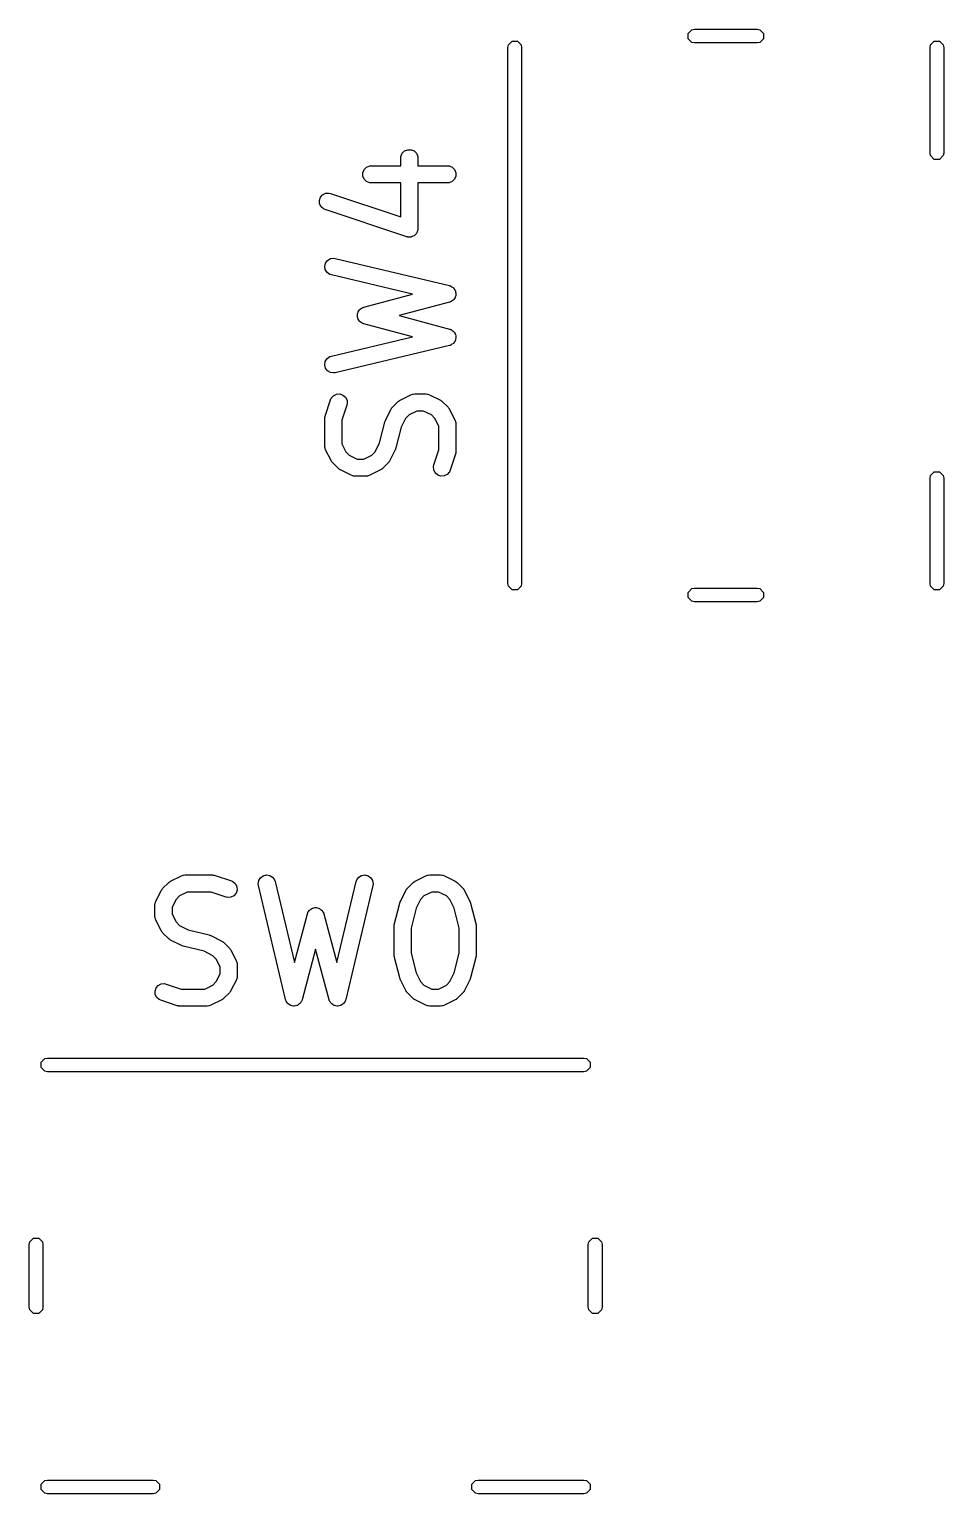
# Model space of a CAD drawing. Extents: x 187.8 to 250.3, y -128.1 to -95.
# Drawn here: x 242.29 to 250.3, y -128.1 to -115.27 of the extents above; entities that cross this region are included whole.
import ezdxf

# ---------------------------------------------------------------- set-up
doc = ezdxf.new("R2010")
doc.units = 0
doc.layers.add('BLACK', color=7, linetype='CONTINUOUS')

msp = doc.modelspace()

# ---------------------------------------------------------------- linework, layer by layer
at = {"layer": 'BLACK', "linetype": 'CONTINUOUS'}
for p, q in [((248.064567, -115.302039), (248.097039, -115.269567)), ((248.064567, -115.347961), (248.064567, -115.302039)), ((248.097039, -115.269567), (248.12, -115.265)), ((248.12, -115.265), (248.67, -115.265)), ((248.67, -115.265), (248.692961, -115.269567)), ((248.692961, -115.269567), (248.725433, -115.302039)), ((248.725433, -115.302039), (248.725433, -115.347961)), ((246.485, -115.425), (246.489567, -115.402039)), ((246.485, -120.125), (246.485, -115.425)), ((246.489567, -115.402039), (246.522039, -115.369567)), ((246.522039, -115.369567), (246.567961, -115.369567)), ((246.567961, -115.369567), (246.600433, -115.402039)), ((246.600433, -115.402039), (246.605, -115.425)), ((246.605, -115.425), (246.605, -120.125)), ((248.097039, -115.380433), (248.064567, -115.347961)), ((248.12, -115.385), (248.097039, -115.380433)), ((248.67, -115.385), (248.12, -115.385)), ((248.692961, -115.380433), (248.67, -115.385)), ((248.725433, -115.347961), (248.692961, -115.380433)), ((250.185, -115.425), (250.189567, -115.402039)), ((250.185, -116.35), (250.185, -115.425)), ((250.189567, -115.402039), (250.222039, -115.369567)), ((250.222039, -115.369567), (250.267961, -115.369567)), ((250.267961, -115.369567), (250.300433, -115.402039)), ((250.300433, -115.402039), (250.305, -115.425)), ((250.305, -115.425), (250.305, -116.35)), ((245.579817, -116.331687), (245.606853, -116.320488)), ((245.606853, -116.320488), (245.636117, -116.320488)), ((245.636117, -116.320488), (245.663153, -116.331687)), ((245.546485, -116.394047), (245.547926, -116.379415)), ((245.546485, -116.461904), (245.546485, -116.394047)), ((245.547926, -116.379415), (245.559125, -116.352379)), ((245.559125, -116.352379), (245.579817, -116.331687)), ((245.663153, -116.331687), (245.683845, -116.352379)), ((245.683845, -116.352379), (245.695044, -116.379415)), ((245.695044, -116.379415), (245.696485, -116.394047)), ((245.696485, -116.394047), (245.696485, -116.461904)), ((250.189567, -116.372961), (250.185, -116.35)), ((250.222039, -116.405433), (250.189567, -116.372961)), ((250.267961, -116.405433), (250.222039, -116.405433)), ((250.300433, -116.372961), (250.267961, -116.405433)), ((250.305, -116.35), (250.300433, -116.372961)), ((245.214593, -116.522272), (245.225792, -116.495236)), ((245.214593, -116.551536), (245.214593, -116.522272)), ((245.225792, -116.578572), (245.214593, -116.551536)), ((245.225792, -116.495236), (245.246484, -116.474544)), ((245.246484, -116.599264), (245.225792, -116.578572)), ((245.246484, -116.474544), (245.27352, -116.463345)), ((245.27352, -116.463345), (245.288152, -116.461904)), ((245.288152, -116.461904), (245.546485, -116.461904)), ((245.696485, -116.461904), (245.954819, -116.461904)), ((245.954819, -116.461904), (245.969451, -116.463345)), ((245.969451, -116.463345), (245.996487, -116.474544)), ((245.996487, -116.474544), (246.017179, -116.495236)), ((246.017179, -116.578572), (245.996487, -116.599264)), ((246.017179, -116.495236), (246.028378, -116.522272)), ((246.028378, -116.551536), (246.017179, -116.578572)), ((246.028378, -116.522272), (246.028378, -116.551536)), ((244.861217, -116.715749), (244.88739, -116.702663)), ((244.88739, -116.702663), (244.91658, -116.700588)), ((244.91658, -116.700588), (244.930917, -116.703848)), ((244.930917, -116.703848), (245.546485, -116.909037)), ((245.27352, -116.610463), (245.246484, -116.599264)), ((245.288152, -116.611904), (245.27352, -116.610463)), ((245.546485, -116.611904), (245.288152, -116.611904)), ((245.546485, -116.909037), (245.546485, -116.611904)), ((245.954819, -116.611904), (245.696485, -116.611904)), ((245.696485, -116.611904), (245.696485, -117.013094)), ((245.969451, -116.610463), (245.954819, -116.611904)), ((245.996487, -116.599264), (245.969451, -116.610463)), ((244.832789, -116.765619), (244.842043, -116.737856)), ((244.834864, -116.794809), (244.832789, -116.765619)), ((244.84795, -116.820982), (244.834864, -116.794809)), ((244.842043, -116.737856), (244.861217, -116.715749)), ((244.870057, -116.840156), (244.84795, -116.820982)), ((244.883483, -116.84615), (244.870057, -116.840156)), ((245.597767, -117.084245), (244.883483, -116.84615)), ((245.605022, -117.085894), (245.597767, -117.084245)), ((245.606853, -117.086653), (245.605022, -117.085894)), ((245.608357, -117.086653), (245.606853, -117.086653)), ((245.612104, -117.087505), (245.608357, -117.086653)), ((245.624089, -117.086653), (245.612104, -117.087505)), ((245.636117, -117.086653), (245.624089, -117.086653)), ((245.638608, -117.08562), (245.636117, -117.086653)), ((245.641294, -117.08543), (245.638608, -117.08562)), ((245.652041, -117.080056), (245.641294, -117.08543)), ((245.663153, -117.075454), (245.652041, -117.080056)), ((245.665058, -117.073548), (245.663153, -117.075454)), ((245.667468, -117.072344), (245.665058, -117.073548)), ((245.675342, -117.063264), (245.667468, -117.072344)), ((245.683845, -117.054762), (245.675342, -117.063264)), ((245.684876, -117.052271), (245.683845, -117.054762)), ((245.686642, -117.050236), (245.684876, -117.052271)), ((245.690442, -117.038835), (245.686642, -117.050236)), ((245.695044, -117.027726), (245.690442, -117.038835)), ((245.69542, -117.023899), (245.695044, -117.027726)), ((245.695896, -117.022474), (245.69542, -117.023899)), ((245.696485, -117.013094), (245.695755, -117.020499)), ((245.695755, -117.020499), (245.695896, -117.022474)), ((244.879871, -117.343624), (244.886649, -117.315156)), ((244.884504, -117.372519), (244.879871, -117.343624)), ((244.886649, -117.315156), (244.903806, -117.291449)), ((244.903806, -117.291449), (244.928728, -117.276113)), ((244.928728, -117.276113), (244.957623, -117.27148)), ((244.957623, -117.27148), (244.972191, -117.273468)), ((244.972191, -117.273468), (245.972191, -117.511563)), ((244.89984, -117.397441), (244.884504, -117.372519)), ((244.923547, -117.414598), (244.89984, -117.397441)), ((244.937447, -117.419388), (244.923547, -117.414598)), ((245.648303, -117.588639), (244.937447, -117.419388)), ((245.221208, -117.702531), (245.648303, -117.588639)), ((245.972191, -117.511563), (245.977209, -117.513292)), ((245.977209, -117.513292), (245.979013, -117.513532)), ((245.979013, -117.513532), (245.980642, -117.514475)), ((245.980642, -117.514475), (245.986091, -117.516353)), ((245.986091, -117.516353), (245.994914, -117.522738)), ((245.994914, -117.522738), (246.004337, -117.528194)), ((246.004337, -117.528194), (246.006677, -117.531251)), ((246.006677, -117.531251), (246.009798, -117.53351)), ((246.009798, -117.53351), (246.015503, -117.542781)), ((246.015503, -117.542781), (246.022125, -117.551432)), ((246.022125, -117.551432), (246.023118, -117.555155)), ((246.023881, -117.612047), (246.022989, -117.615795)), ((246.023118, -117.555155), (246.025134, -117.558432)), ((246.02581, -117.608716), (246.023881, -117.612047)), ((246.025134, -117.558432), (246.026856, -117.569175)), ((246.027244, -117.597922), (246.02581, -117.608716)), ((246.026856, -117.569175), (246.029665, -117.579707)), ((246.029767, -117.587327), (246.027244, -117.597922)), ((246.029665, -117.579707), (246.029157, -117.583525)), ((246.029157, -117.583525), (246.029767, -117.587327)), ((245.171976, -117.7466), (245.173228, -117.741908)), ((245.173228, -117.741908), (245.179243, -117.734048)), ((245.179243, -117.734048), (245.184204, -117.725481)), ((245.184204, -117.725481), (245.188061, -117.722527)), ((245.188061, -117.722527), (245.191015, -117.71867)), ((245.191015, -117.71867), (245.199582, -117.713709)), ((245.199582, -117.713709), (245.207442, -117.707694)), ((245.207442, -117.707694), (245.214629, -117.704998)), ((245.214629, -117.704998), (245.21634, -117.704008)), ((245.21634, -117.704008), (245.21778, -117.703816)), ((245.21778, -117.703816), (245.221208, -117.702531)), ((245.974144, -117.656991), (245.531613, -117.774999)), ((245.979119, -117.655125), (245.974144, -117.656991)), ((245.98091, -117.654838), (245.979119, -117.655125)), ((245.982509, -117.653853), (245.98091, -117.654838)), ((245.987911, -117.651828), (245.982509, -117.653853)), ((245.996559, -117.645207), (245.987911, -117.651828)), ((246.005832, -117.639502), (245.996559, -117.645207)), ((246.00809, -117.636381), (246.005832, -117.639502)), ((246.011148, -117.634041), (246.00809, -117.636381)), ((246.016602, -117.624619), (246.011148, -117.634041)), ((246.022989, -117.615795), (246.016602, -117.624619)), ((245.165688, -117.770184), (245.168237, -117.760621)), ((245.166327, -117.774999), (245.165688, -117.770184)), ((245.165688, -117.779814), (245.166327, -117.774999)), ((245.168237, -117.789376), (245.165688, -117.779814)), ((245.168237, -117.760621), (245.169542, -117.750806)), ((245.169542, -117.799192), (245.168237, -117.789376)), ((245.169542, -117.750806), (245.171976, -117.7466)), ((245.171976, -117.803397), (245.169542, -117.799192)), ((245.173228, -117.80809), (245.171976, -117.803397)), ((245.179243, -117.815949), (245.173228, -117.80809)), ((245.184204, -117.824517), (245.179243, -117.815949)), ((245.188061, -117.82747), (245.184204, -117.824517)), ((245.191015, -117.831328), (245.188061, -117.82747)), ((245.199582, -117.836288), (245.191015, -117.831328)), ((245.207442, -117.842304), (245.199582, -117.836288)), ((245.214629, -117.844999), (245.207442, -117.842304)), ((245.21634, -117.84599), (245.214629, -117.844999)), ((245.21778, -117.846181), (245.21634, -117.84599)), ((245.221208, -117.847467), (245.21778, -117.846181)), ((245.648303, -117.961358), (245.221208, -117.847467)), ((245.531613, -117.774999), (245.974144, -117.893007)), ((244.937447, -118.13061), (245.648303, -117.961358)), ((245.974144, -117.893007), (245.979119, -117.894872)), ((245.979119, -117.894872), (245.98091, -117.89516)), ((245.98091, -117.89516), (245.982509, -117.896144)), ((245.982509, -117.896144), (245.987911, -117.89817)), ((245.987911, -117.89817), (245.996559, -117.90479)), ((245.996559, -117.90479), (246.005832, -117.910496)), ((246.005832, -117.910496), (246.00809, -117.913616)), ((246.00809, -117.913616), (246.011148, -117.915957)), ((246.011148, -117.915957), (246.016602, -117.925378)), ((246.022125, -117.998566), (246.015503, -118.007216)), ((246.016602, -117.925378), (246.022989, -117.934203)), ((246.023118, -117.994842), (246.022125, -117.998566)), ((246.022989, -117.934203), (246.023881, -117.93795)), ((246.025134, -117.991566), (246.023118, -117.994842)), ((246.023881, -117.93795), (246.02581, -117.941282)), ((246.026856, -117.980822), (246.025134, -117.991566)), ((246.02581, -117.941282), (246.027244, -117.952075)), ((246.029665, -117.970291), (246.026856, -117.980822)), ((246.027244, -117.952075), (246.029767, -117.962671)), ((246.029767, -117.962671), (246.029157, -117.966472)), ((246.029157, -117.966472), (246.029665, -117.970291)), ((245.972191, -118.038435), (244.972191, -118.27653)), ((245.977209, -118.036705), (245.972191, -118.038435)), ((245.979013, -118.036466), (245.977209, -118.036705)), ((245.980642, -118.035522), (245.979013, -118.036466)), ((245.986091, -118.033645), (245.980642, -118.035522)), ((245.994914, -118.027259), (245.986091, -118.033645)), ((246.004337, -118.021804), (245.994914, -118.027259)), ((246.006677, -118.018746), (246.004337, -118.021804)), ((246.009798, -118.016488), (246.006677, -118.018746)), ((246.015503, -118.007216), (246.009798, -118.016488)), ((244.879871, -118.206374), (244.884504, -118.177479)), ((244.886649, -118.234842), (244.879871, -118.206374)), ((244.884504, -118.177479), (244.89984, -118.152557)), ((244.903806, -118.258549), (244.886649, -118.234842)), ((244.89984, -118.152557), (244.923547, -118.1354)), ((244.923547, -118.1354), (244.937447, -118.13061)), ((244.928728, -118.273885), (244.903806, -118.258549)), ((244.957623, -118.278518), (244.928728, -118.273885)), ((244.972191, -118.27653), (244.957623, -118.278518)), ((244.883668, -118.656044), (244.931287, -118.513187)), ((244.931287, -118.513187), (244.937281, -118.499762)), ((244.937281, -118.499762), (244.956455, -118.477655)), ((244.956455, -118.477655), (244.982628, -118.464568)), ((244.982628, -118.464568), (245.011818, -118.462493)), ((245.011818, -118.462493), (245.03958, -118.471747)), ((245.03958, -118.471747), (245.061688, -118.490921)), ((245.061688, -118.490921), (245.074774, -118.517095)), ((245.540325, -118.517441), (245.635563, -118.469822)), ((245.635563, -118.469822), (245.649294, -118.464567)), ((245.649294, -118.464567), (245.651983, -118.464375)), ((245.651983, -118.464375), (245.654472, -118.463345)), ((245.654472, -118.463345), (245.669104, -118.461904)), ((245.669104, -118.461904), (245.764342, -118.461904)), ((245.764342, -118.461904), (245.778974, -118.463345)), ((245.778974, -118.463345), (245.781463, -118.464376)), ((245.781463, -118.464376), (245.784151, -118.464567)), ((245.784151, -118.464567), (245.797883, -118.469822)), ((245.797883, -118.469822), (245.893121, -118.517441)), ((245.073589, -118.560622), (245.029819, -118.691931)), ((245.076849, -118.546285), (245.073589, -118.560622)), ((245.074774, -118.517095), (245.076849, -118.546285)), ((245.411546, -118.693839), (245.459165, -118.598601)), ((245.459165, -118.598601), (245.463129, -118.592301)), ((245.463129, -118.592301), (245.463887, -118.590474)), ((245.463887, -118.590474), (245.465575, -118.588417)), ((245.465575, -118.588417), (245.466997, -118.586158)), ((245.466997, -118.586158), (245.468495, -118.584858)), ((245.468495, -118.584858), (245.473214, -118.579109)), ((245.473214, -118.579109), (245.520833, -118.53149)), ((245.520833, -118.53149), (245.526582, -118.526771)), ((245.526582, -118.526771), (245.527882, -118.525273)), ((245.527882, -118.525273), (245.530141, -118.523851)), ((245.530141, -118.523851), (245.532198, -118.522163)), ((245.532198, -118.522163), (245.534025, -118.521405)), ((245.534025, -118.521405), (245.540325, -118.517441)), ((245.686809, -118.611904), (245.618293, -118.646162)), ((245.746637, -118.611904), (245.686809, -118.611904)), ((245.815153, -118.646162), (245.746637, -118.611904)), ((245.893121, -118.517441), (245.899417, -118.521404)), ((245.899417, -118.521404), (245.901247, -118.522162)), ((245.901247, -118.522162), (245.903305, -118.523851)), ((245.903305, -118.523851), (245.905564, -118.525273)), ((245.905564, -118.525273), (245.906863, -118.526771)), ((245.906863, -118.526771), (245.912612, -118.531489)), ((245.912612, -118.531489), (245.960232, -118.579108)), ((245.960232, -118.579108), (245.96495, -118.584857)), ((245.96495, -118.584857), (245.96645, -118.586158)), ((245.96645, -118.586158), (245.967872, -118.588417)), ((245.967872, -118.588417), (245.96956, -118.590474)), ((245.96956, -118.590474), (245.970317, -118.592301)), ((245.970317, -118.592301), (245.974282, -118.598601)), ((245.974282, -118.598601), (246.021901, -118.693839)), ((244.879819, -118.679761), (244.880548, -118.672355)), ((244.879819, -118.917856), (244.879819, -118.679761)), ((244.880408, -118.670381), (244.880998, -118.667783)), ((244.880548, -118.672355), (244.880408, -118.670381)), ((244.880998, -118.667783), (244.88126, -118.665129)), ((244.88126, -118.665129), (244.882018, -118.663297)), ((244.882018, -118.663297), (244.883668, -118.656044)), ((245.029819, -118.691931), (245.029819, -118.900151)), ((245.360244, -118.89168), (245.405867, -118.70919)), ((245.405867, -118.70919), (245.406252, -118.70811)), ((245.406252, -118.70811), (245.406291, -118.707571)), ((245.406291, -118.707571), (245.408618, -118.701489)), ((245.408618, -118.701489), (245.410814, -118.695344)), ((245.410814, -118.695344), (245.411136, -118.694908)), ((245.411136, -118.694908), (245.411546, -118.693839)), ((245.549392, -118.753556), (245.50377, -118.936046)), ((245.587886, -118.676569), (245.549392, -118.753556)), ((245.618293, -118.646162), (245.587886, -118.676569)), ((245.845561, -118.676569), (245.815153, -118.646162)), ((245.879819, -118.745085), (245.845561, -118.676569)), ((245.879819, -118.953305), (245.879819, -118.745085)), ((246.021901, -118.693839), (246.027156, -118.70757)), ((246.027156, -118.70757), (246.027347, -118.710259)), ((246.027347, -118.710259), (246.028378, -118.712748)), ((246.028378, -118.712748), (246.029819, -118.72738)), ((246.029819, -118.72738), (246.029819, -118.965475)), ((245.321751, -118.968667), (245.360244, -118.89168)), ((244.88126, -118.932488), (244.879819, -118.917856)), ((244.882291, -118.934977), (244.88126, -118.932488)), ((244.882482, -118.937665), (244.882291, -118.934977)), ((244.887737, -118.951397), (244.882482, -118.937665)), ((244.935356, -119.046635), (244.887737, -118.951397)), ((245.029819, -118.900151), (245.064077, -118.968667)), ((245.064077, -118.968667), (245.094484, -118.999074)), ((245.094484, -118.999074), (245.163, -119.033332)), ((245.222828, -119.033332), (245.291344, -118.999074)), ((245.291344, -118.999074), (245.321751, -118.968667)), ((245.498091, -118.951397), (245.450472, -119.046635)), ((245.4985, -118.950327), (245.498091, -118.951397)), ((245.498823, -118.949892), (245.4985, -118.950327)), ((245.501015, -118.943755), (245.498823, -118.949892)), ((245.503346, -118.937666), (245.501015, -118.943755)), ((245.503384, -118.937125), (245.503346, -118.937666)), ((245.50377, -118.936046), (245.503384, -118.937125)), ((245.836049, -119.084615), (245.879819, -118.953305)), ((246.02597, -118.989193), (245.978351, -119.132049)), ((246.027619, -118.981937), (246.02597, -118.989193)), ((246.028378, -118.980107), (246.027619, -118.981937)), ((246.028639, -118.977453), (246.028378, -118.980107)), ((246.02923, -118.974856), (246.028639, -118.977453)), ((246.029819, -118.965475), (246.029089, -118.972881)), ((246.029089, -118.972881), (246.02923, -118.974856)), ((244.93932, -119.052934), (244.935356, -119.046635)), ((244.940078, -119.054762), (244.93932, -119.052934)), ((244.941766, -119.056818), (244.940078, -119.054762)), ((244.943188, -119.059078), (244.941766, -119.056818)), ((244.944686, -119.060377), (244.943188, -119.059078)), ((244.949405, -119.066127), (244.944686, -119.060377)), ((244.997024, -119.113746), (244.949405, -119.066127)), ((245.002773, -119.118464), (244.997024, -119.113746)), ((245.004073, -119.119963), (245.002773, -119.118464)), ((245.006332, -119.121384), (245.004073, -119.119963)), ((245.008389, -119.123073), (245.006332, -119.121384)), ((245.010216, -119.12383), (245.008389, -119.123073)), ((245.016516, -119.127795), (245.010216, -119.12383)), ((245.111754, -119.175414), (245.016516, -119.127795)), ((245.163, -119.033332), (245.222828, -119.033332)), ((245.369312, -119.127795), (245.274074, -119.175414)), ((245.375611, -119.12383), (245.369312, -119.127795)), ((245.377439, -119.123073), (245.375611, -119.12383)), ((245.379495, -119.121384), (245.377439, -119.123073)), ((245.381755, -119.119963), (245.379495, -119.121384)), ((245.383054, -119.118464), (245.381755, -119.119963)), ((245.388804, -119.113746), (245.383054, -119.118464)), ((245.436423, -119.066127), (245.388804, -119.113746)), ((245.441141, -119.060377), (245.436423, -119.066127)), ((245.44264, -119.059078), (245.441141, -119.060377)), ((245.444061, -119.056818), (245.44264, -119.059078)), ((245.44575, -119.054762), (245.444061, -119.056818)), ((245.446507, -119.052934), (245.44575, -119.054762)), ((245.450472, -119.046635), (245.446507, -119.052934)), ((245.832789, -119.098952), (245.836049, -119.084615)), ((245.834864, -119.128142), (245.832789, -119.098952)), ((245.84795, -119.154315), (245.834864, -119.128142)), ((245.870057, -119.173489), (245.84795, -119.154315)), ((245.972357, -119.145475), (245.953183, -119.167582)), ((245.978351, -119.132049), (245.972357, -119.145475)), ((250.189567, -119.177039), (250.222039, -119.144567)), ((250.222039, -119.144567), (250.267961, -119.144567)), ((250.267961, -119.144567), (250.300433, -119.177039)), ((245.125485, -119.180669), (245.111754, -119.175414)), ((245.128174, -119.18086), (245.125485, -119.180669)), ((245.130663, -119.181891), (245.128174, -119.18086)), ((245.145295, -119.183332), (245.130663, -119.181891)), ((245.240533, -119.183332), (245.145295, -119.183332)), ((245.255165, -119.181891), (245.240533, -119.183332)), ((245.257654, -119.180859), (245.255165, -119.181891)), ((245.260342, -119.180669), (245.257654, -119.180859)), ((245.274074, -119.175414), (245.260342, -119.180669)), ((245.89782, -119.182743), (245.870057, -119.173489)), ((245.92701, -119.180668), (245.89782, -119.182743)), ((245.953183, -119.167582), (245.92701, -119.180668)), ((250.185, -119.2), (250.189567, -119.177039)), ((250.185, -120.125), (250.185, -119.2)), ((250.300433, -119.177039), (250.305, -119.2)), ((250.305, -119.2), (250.305, -120.125)), ((246.489567, -120.147961), (246.485, -120.125)), ((246.522039, -120.180433), (246.489567, -120.147961)), ((246.567961, -120.180433), (246.522039, -120.180433)), ((246.600433, -120.147961), (246.567961, -120.180433)), ((246.605, -120.125), (246.600433, -120.147961)), ((248.064567, -120.202039), (248.097039, -120.169567)), ((248.097039, -120.169567), (248.12, -120.165)), ((248.12, -120.165), (248.67, -120.165)), ((248.67, -120.165), (248.692961, -120.169567)), ((248.692961, -120.169567), (248.725433, -120.202039)), ((250.189567, -120.147961), (250.185, -120.125)), ((250.222039, -120.180433), (250.189567, -120.147961)), ((250.267961, -120.180433), (250.222039, -120.180433)), ((250.300433, -120.147961), (250.267961, -120.180433)), ((250.305, -120.125), (250.300433, -120.147961)), ((248.064567, -120.247961), (248.064567, -120.202039)), ((248.097039, -120.280433), (248.064567, -120.247961)), ((248.12, -120.285), (248.097039, -120.280433)), ((248.67, -120.285), (248.12, -120.285)), ((248.692961, -120.280433), (248.67, -120.285)), ((248.725433, -120.247961), (248.692961, -120.280433)), ((248.725433, -120.202039), (248.725433, -120.247961)), ((243.461253, -122.797024), (243.508872, -122.749405)), ((243.508872, -122.749405), (243.514621, -122.744686)), ((243.514621, -122.744686), (243.515921, -122.743188)), ((243.515921, -122.743188), (243.51818, -122.741766)), ((243.51818, -122.741766), (243.520237, -122.740078)), ((243.520237, -122.740078), (243.522064, -122.73932)), ((243.522064, -122.73932), (243.528364, -122.735356)), ((243.528364, -122.735356), (243.623602, -122.687737)), ((243.623602, -122.687737), (243.637333, -122.682482)), ((243.637333, -122.682482), (243.640022, -122.68229)), ((243.640022, -122.68229), (243.642511, -122.68126)), ((243.642511, -122.68126), (243.657143, -122.679819)), ((243.657143, -122.679819), (243.895238, -122.679819)), ((243.895238, -122.679819), (243.902643, -122.680548)), ((243.902643, -122.680548), (243.904618, -122.680408)), ((243.904618, -122.680408), (243.907215, -122.680998)), ((243.907215, -122.680998), (243.90987, -122.68126)), ((243.90987, -122.68126), (243.911701, -122.682018)), ((243.911701, -122.682018), (243.918955, -122.683668)), ((243.918955, -122.683668), (244.061812, -122.731287)), ((244.061812, -122.731287), (244.075237, -122.737281)), ((244.075237, -122.737281), (244.097344, -122.756455)), ((244.296481, -122.757623), (244.301114, -122.728728)), ((244.301114, -122.728728), (244.31645, -122.703806)), ((244.31645, -122.703806), (244.340157, -122.686649)), ((244.340157, -122.686649), (244.368625, -122.679871)), ((244.368625, -122.679871), (244.39752, -122.684504)), ((244.39752, -122.684504), (244.422442, -122.69984)), ((244.422442, -122.69984), (244.439599, -122.723547)), ((244.439599, -122.723547), (244.444389, -122.737447)), ((244.444389, -122.737447), (244.61364, -123.448303)), ((244.986359, -123.448303), (245.155612, -122.737448)), ((245.155612, -122.737448), (245.160402, -122.723547)), ((245.160402, -122.723547), (245.177559, -122.69984)), ((245.177559, -122.69984), (245.202481, -122.684504)), ((245.202481, -122.684504), (245.231376, -122.679871)), ((245.231376, -122.679871), (245.259844, -122.68665)), ((245.259844, -122.68665), (245.283551, -122.703806)), ((245.283551, -122.703806), (245.298887, -122.728728)), ((245.298887, -122.728728), (245.30352, -122.757623)), ((245.60411, -122.797024), (245.651729, -122.749405)), ((245.651729, -122.749405), (245.657478, -122.744686)), ((245.657478, -122.744686), (245.658778, -122.743188)), ((245.658778, -122.743188), (245.661037, -122.741766)), ((245.661037, -122.741766), (245.663094, -122.740078)), ((245.663094, -122.740078), (245.664921, -122.73932)), ((245.664921, -122.73932), (245.671221, -122.735356)), ((245.671221, -122.735356), (245.766459, -122.687737)), ((245.766459, -122.687737), (245.78019, -122.682482)), ((245.78019, -122.682482), (245.782879, -122.68229)), ((245.782879, -122.68229), (245.785368, -122.68126)), ((245.785368, -122.68126), (245.8, -122.679819)), ((245.8, -122.679819), (245.895238, -122.679819)), ((245.895238, -122.679819), (245.90987, -122.68126)), ((245.90987, -122.68126), (245.912359, -122.682291)), ((245.912359, -122.682291), (245.915047, -122.682482)), ((245.915047, -122.682482), (245.928779, -122.687737)), ((245.928779, -122.687737), (246.024017, -122.735356)), ((246.024017, -122.735356), (246.030316, -122.73932)), ((246.030316, -122.73932), (246.032144, -122.740078)), ((246.032144, -122.740078), (246.0342, -122.741766)), ((246.0342, -122.741766), (246.03646, -122.743188)), ((246.03646, -122.743188), (246.037759, -122.744686)), ((246.037759, -122.744686), (246.043509, -122.749405)), ((246.043509, -122.749405), (246.091128, -122.797024)), ((243.399585, -122.911754), (243.447204, -122.816516)), ((243.447204, -122.816516), (243.451168, -122.810216)), ((243.451168, -122.810216), (243.451926, -122.808389)), ((243.451926, -122.808389), (243.453614, -122.806332)), ((243.453614, -122.806332), (243.455036, -122.804073)), ((243.455036, -122.804073), (243.456534, -122.802773)), ((243.456534, -122.802773), (243.461253, -122.797024)), ((243.606332, -122.864077), (243.575925, -122.894484)), ((243.674848, -122.829819), (243.606332, -122.864077)), ((243.883068, -122.829819), (243.674848, -122.829819)), ((244.014377, -122.873589), (243.883068, -122.829819)), ((244.028714, -122.876849), (244.014377, -122.873589)), ((244.057904, -122.874774), (244.028714, -122.876849)), ((244.084078, -122.861688), (244.057904, -122.874774)), ((244.103252, -122.83958), (244.084078, -122.861688)), ((244.097344, -122.756455), (244.110431, -122.782628)), ((244.112506, -122.811818), (244.103252, -122.83958)), ((244.110431, -122.782628), (244.112506, -122.811818)), ((244.298469, -122.772191), (244.296481, -122.757623)), ((244.536564, -123.772191), (244.298469, -122.772191)), ((245.301532, -122.772191), (245.063436, -123.772191)), ((245.30352, -122.757623), (245.301532, -122.772191)), ((245.542442, -122.911754), (245.590061, -122.816516)), ((245.590061, -122.816516), (245.594025, -122.810216)), ((245.594025, -122.810216), (245.594783, -122.808389)), ((245.594783, -122.808389), (245.596471, -122.806332)), ((245.596471, -122.806332), (245.597893, -122.804073)), ((245.597893, -122.804073), (245.599391, -122.802773)), ((245.599391, -122.802773), (245.60411, -122.797024)), ((245.749189, -122.864077), (245.718782, -122.894484)), ((245.817705, -122.829819), (245.749189, -122.864077)), ((245.877533, -122.829819), (245.817705, -122.829819)), ((245.946049, -122.864077), (245.877533, -122.829819)), ((245.976456, -122.894484), (245.946049, -122.864077)), ((246.091128, -122.797024), (246.095846, -122.802773)), ((246.095846, -122.802773), (246.097345, -122.804073)), ((246.097345, -122.804073), (246.098766, -122.806332)), ((246.098766, -122.806332), (246.100455, -122.808389)), ((246.100455, -122.808389), (246.101212, -122.810216)), ((246.101212, -122.810216), (246.105177, -122.816516)), ((246.105177, -122.816516), (246.152796, -122.911754)), ((243.391667, -122.945295), (243.393108, -122.930663)), ((243.391667, -123.040533), (243.391667, -122.945295)), ((243.393108, -122.930663), (243.394139, -122.928173)), ((243.394139, -122.928173), (243.39433, -122.925486)), ((243.39433, -122.925486), (243.399585, -122.911754)), ((243.575925, -122.894484), (243.541667, -122.963)), ((243.541667, -122.963), (243.541667, -123.022828)), ((244.732695, -123.007441), (244.738712, -122.99958)), ((244.738712, -122.99958), (244.743671, -122.991015)), ((244.743671, -122.991015), (244.747528, -122.988062)), ((244.747528, -122.988062), (244.750482, -122.984204)), ((244.750482, -122.984204), (244.759049, -122.979243)), ((244.759049, -122.979243), (244.766909, -122.973228)), ((244.766909, -122.973228), (244.771601, -122.971976)), ((244.771601, -122.971976), (244.775807, -122.969542)), ((244.775807, -122.969542), (244.785624, -122.968237)), ((244.785624, -122.968237), (244.795185, -122.965688)), ((244.795185, -122.965688), (244.799997, -122.966327)), ((244.799997, -122.966327), (244.804816, -122.965687)), ((244.804816, -122.965687), (244.814386, -122.968239)), ((244.814386, -122.968239), (244.824193, -122.969542)), ((244.824193, -122.969542), (244.828394, -122.971974)), ((244.828394, -122.971974), (244.833091, -122.973227)), ((244.833091, -122.973227), (244.840953, -122.979245)), ((244.840953, -122.979245), (244.849518, -122.984204)), ((244.849518, -122.984204), (244.85247, -122.988061)), ((244.85247, -122.988061), (244.856329, -122.991015)), ((244.856329, -122.991015), (244.86129, -122.999583)), ((244.86129, -122.999583), (244.867305, -123.007442)), ((245.489144, -123.117581), (245.536763, -122.927105)), ((245.536763, -122.927105), (245.537148, -122.926025)), ((245.537148, -122.926025), (245.537187, -122.925486)), ((245.537187, -122.925486), (245.539514, -122.919404)), ((245.539514, -122.919404), (245.54171, -122.913259)), ((245.54171, -122.913259), (245.542032, -122.912823)), ((245.542032, -122.912823), (245.542442, -122.911754)), ((245.680288, -122.971471), (245.636905, -123.145005)), ((245.718782, -122.894484), (245.680288, -122.971471)), ((246.014949, -122.971471), (245.976456, -122.894484)), ((246.058333, -123.145005), (246.014949, -122.971471)), ((246.152796, -122.911754), (246.153205, -122.912823)), ((246.153205, -122.912823), (246.153528, -122.913259)), ((246.153528, -122.913259), (246.15572, -122.919395)), ((246.15572, -122.919395), (246.158051, -122.925485)), ((246.158051, -122.925485), (246.158089, -122.926025)), ((246.158089, -122.926025), (246.158475, -122.927105)), ((246.158475, -122.927105), (246.206094, -123.117581)), ((243.393108, -123.055165), (243.391667, -123.040533)), ((243.394139, -123.057654), (243.393108, -123.055165)), ((243.39433, -123.060342), (243.394139, -123.057654)), ((243.399585, -123.074074), (243.39433, -123.060342)), ((243.447204, -123.169312), (243.399585, -123.074074)), ((243.541667, -123.022828), (243.575925, -123.091344)), ((243.575925, -123.091344), (243.606332, -123.121751)), ((243.606332, -123.121751), (243.683319, -123.160244)), ((244.61364, -123.448303), (244.727532, -123.021208)), ((244.727532, -123.021208), (244.728817, -123.017779)), ((244.728817, -123.017779), (244.729009, -123.01634)), ((244.729009, -123.01634), (244.729998, -123.01463)), ((244.729998, -123.01463), (244.732695, -123.007441)), ((244.867305, -123.007442), (244.869999, -123.014626)), ((244.869999, -123.014626), (244.870991, -123.016339)), ((244.870991, -123.016339), (244.871182, -123.01778)), ((244.871182, -123.01778), (244.872468, -123.021208)), ((244.872468, -123.021208), (244.986359, -123.448303)), ((245.486905, -123.135771), (245.487156, -123.133217)), ((245.486994, -123.132125), (245.487803, -123.126651)), ((245.487156, -123.133217), (245.486994, -123.132125)), ((245.487803, -123.126651), (245.488346, -123.121139)), ((245.488346, -123.121139), (245.488768, -123.120117)), ((245.488768, -123.120117), (245.489144, -123.117581)), ((246.206094, -123.117581), (246.206469, -123.120117)), ((246.206469, -123.120117), (246.206892, -123.121139)), ((246.206892, -123.121139), (246.207434, -123.126651)), ((246.207434, -123.126651), (246.208244, -123.132125)), ((246.208244, -123.132125), (246.208081, -123.133217)), ((246.208081, -123.133217), (246.208333, -123.135771)), ((243.451168, -123.175611), (243.447204, -123.169312)), ((243.451926, -123.177439), (243.451168, -123.175611)), ((243.453614, -123.179495), (243.451926, -123.177439)), ((243.455036, -123.181755), (243.453614, -123.179495)), ((243.456534, -123.183054), (243.455036, -123.181755)), ((243.461253, -123.188804), (243.456534, -123.183054)), ((243.508872, -123.236423), (243.461253, -123.188804)), ((243.514621, -123.241141), (243.508872, -123.236423)), ((243.515921, -123.24264), (243.514621, -123.241141)), ((243.51818, -123.244061), (243.515921, -123.24264)), ((243.520237, -123.24575), (243.51818, -123.244061)), ((243.522064, -123.246507), (243.520237, -123.24575)), ((243.528364, -123.250472), (243.522064, -123.246507)), ((243.623602, -123.298091), (243.528364, -123.250472)), ((243.683319, -123.160244), (243.865809, -123.205867)), ((243.865809, -123.205867), (243.866888, -123.206252)), ((243.866888, -123.206252), (243.867428, -123.206291)), ((243.867428, -123.206291), (243.873509, -123.208618)), ((243.873509, -123.208618), (243.879655, -123.210814)), ((243.879655, -123.210814), (243.88009, -123.211136)), ((243.88009, -123.211136), (243.88116, -123.211546)), ((243.88116, -123.211546), (243.976398, -123.259165)), ((243.976398, -123.259165), (243.982697, -123.263129)), ((243.982697, -123.263129), (243.984525, -123.263887)), ((243.984525, -123.263887), (243.986581, -123.265575)), ((245.486905, -123.373866), (245.486905, -123.135771)), ((245.636905, -123.145005), (245.636905, -123.364632)), ((246.058333, -123.364632), (246.058333, -123.145005)), ((246.208333, -123.135771), (246.208333, -123.373866)), ((243.624671, -123.2985), (243.623602, -123.298091)), ((243.625107, -123.298823), (243.624671, -123.2985)), ((243.631243, -123.301015), (243.625107, -123.298823)), ((243.637333, -123.303346), (243.631243, -123.301015)), ((243.637873, -123.303384), (243.637333, -123.303346)), ((243.638953, -123.30377), (243.637873, -123.303384)), ((243.821443, -123.349392), (243.638953, -123.30377)), ((243.89843, -123.387886), (243.821443, -123.349392)), ((243.928837, -123.418293), (243.89843, -123.387886)), ((243.986581, -123.265575), (243.988841, -123.266997)), ((243.988841, -123.266997), (243.99014, -123.268495)), ((243.99014, -123.268495), (243.99589, -123.273214)), ((243.99589, -123.273214), (244.043509, -123.320833)), ((244.043509, -123.320833), (244.048227, -123.326582)), ((244.048227, -123.326582), (244.049726, -123.327882)), ((244.049726, -123.327882), (244.051147, -123.330141)), ((244.051147, -123.330141), (244.052836, -123.332198)), ((244.052836, -123.332198), (244.053593, -123.334025)), ((244.053593, -123.334025), (244.057558, -123.340325)), ((244.057558, -123.340325), (244.105177, -123.435563)), ((244.799999, -123.331613), (244.681992, -123.774144)), ((244.918008, -123.774144), (244.799999, -123.331613)), ((245.487156, -123.376419), (245.486905, -123.373866)), ((245.486994, -123.377512), (245.487156, -123.376419)), ((245.487803, -123.382985), (245.486994, -123.377512)), ((245.488346, -123.388498), (245.487803, -123.382985)), ((245.488768, -123.389519), (245.488346, -123.388498)), ((245.489144, -123.392056), (245.488768, -123.389519)), ((245.536763, -123.582532), (245.489144, -123.392056)), ((245.636905, -123.364632), (245.680288, -123.538166)), ((246.014949, -123.538166), (246.058333, -123.364632)), ((246.206094, -123.392056), (246.158475, -123.582532)), ((246.206469, -123.389519), (246.206094, -123.392056)), ((246.206892, -123.388498), (246.206469, -123.389519)), ((246.207434, -123.382985), (246.206892, -123.388498)), ((246.208244, -123.377512), (246.207434, -123.382985)), ((246.208333, -123.373866), (246.208081, -123.376419)), ((246.208081, -123.376419), (246.208244, -123.377512)), ((243.963095, -123.486809), (243.928837, -123.418293)), ((243.963095, -123.546637), (243.963095, -123.486809)), ((244.105177, -123.435563), (244.110432, -123.449294)), ((244.110432, -123.449294), (244.110623, -123.451983)), ((244.110623, -123.451983), (244.111654, -123.454472)), ((244.111654, -123.454472), (244.113095, -123.469104)), ((244.113095, -123.469104), (244.113095, -123.564342)), ((243.40151, -123.670057), (243.420684, -123.64795)), ((243.420684, -123.64795), (243.446857, -123.634864)), ((243.446857, -123.634864), (243.476047, -123.632789)), ((243.476047, -123.632789), (243.490384, -123.636049)), ((243.490384, -123.636049), (243.621694, -123.679819)), ((243.829914, -123.679819), (243.898429, -123.645561)), ((243.898429, -123.645561), (243.928836, -123.615153)), ((243.928836, -123.615153), (243.963095, -123.546637)), ((244.105177, -123.597883), (244.057558, -123.693121)), ((244.110432, -123.584152), (244.105177, -123.597883)), ((244.110623, -123.581462), (244.110432, -123.584152)), ((244.111654, -123.578974), (244.110623, -123.581462)), ((244.113095, -123.564342), (244.111654, -123.578974)), ((245.537148, -123.583611), (245.536763, -123.582532)), ((245.537187, -123.584151), (245.537148, -123.583611)), ((245.539514, -123.590232), (245.537187, -123.584151)), ((245.54171, -123.596378), (245.539514, -123.590232)), ((245.542032, -123.596813), (245.54171, -123.596378)), ((245.542442, -123.597883), (245.542032, -123.596813)), ((245.590061, -123.693121), (245.542442, -123.597883)), ((245.680288, -123.538166), (245.718782, -123.615153)), ((245.718782, -123.615153), (245.749189, -123.645561)), ((245.749189, -123.645561), (245.817705, -123.679819)), ((245.877533, -123.679819), (245.946048, -123.645561)), ((245.946048, -123.645561), (245.976455, -123.615153)), ((245.976455, -123.615153), (246.014949, -123.538166)), ((246.152796, -123.597883), (246.105177, -123.693121)), ((246.153205, -123.596813), (246.152796, -123.597883)), ((246.153528, -123.596378), (246.153205, -123.596813)), ((246.15572, -123.590241), (246.153528, -123.596378)), ((246.158051, -123.584152), (246.15572, -123.590241)), ((246.158089, -123.583611), (246.158051, -123.584152)), ((246.158475, -123.582532), (246.158089, -123.583611)), ((243.392256, -123.69782), (243.40151, -123.670057)), ((243.394331, -123.72701), (243.392256, -123.69782)), ((243.407417, -123.753183), (243.394331, -123.72701)), ((243.429524, -123.772357), (243.407417, -123.753183)), ((243.44295, -123.778351), (243.429524, -123.772357)), ((243.621694, -123.679819), (243.829914, -123.679819)), ((243.976398, -123.774282), (243.88116, -123.821901)), ((243.982697, -123.770317), (243.976398, -123.774282)), ((243.984525, -123.76956), (243.982697, -123.770317)), ((243.986581, -123.767872), (243.984525, -123.76956)), ((243.988841, -123.76645), (243.986581, -123.767872)), ((243.990141, -123.76495), (243.988841, -123.76645)), ((243.995891, -123.760232), (243.990141, -123.76495)), ((244.043509, -123.712613), (243.995891, -123.760232)), ((244.048227, -123.706863), (244.043509, -123.712613)), ((244.049726, -123.705564), (244.048227, -123.706863)), ((244.051147, -123.703305), (244.049726, -123.705564)), ((244.052837, -123.701247), (244.051147, -123.703305)), ((244.053594, -123.699417), (244.052837, -123.701247)), ((244.057558, -123.693121), (244.053594, -123.699417)), ((244.538293, -123.77721), (244.536564, -123.772191)), ((244.538533, -123.779012), (244.538293, -123.77721)), ((244.681992, -123.774144), (244.680126, -123.779118)), ((244.919873, -123.779119), (244.918008, -123.774144)), ((245.061706, -123.777209), (245.061467, -123.779013)), ((245.063436, -123.772191), (245.061706, -123.777209)), ((245.594024, -123.699417), (245.590061, -123.693121)), ((245.594782, -123.701247), (245.594024, -123.699417)), ((245.596471, -123.703305), (245.594782, -123.701247)), ((245.597893, -123.705564), (245.596471, -123.703305)), ((245.599391, -123.706863), (245.597893, -123.705564)), ((245.604109, -123.712612), (245.599391, -123.706863)), ((245.651728, -123.760232), (245.604109, -123.712612)), ((245.657477, -123.76495), (245.651728, -123.760232)), ((245.658778, -123.76645), (245.657477, -123.76495)), ((245.661037, -123.767872), (245.658778, -123.76645)), ((245.663094, -123.76956), (245.661037, -123.767872)), ((245.664921, -123.770317), (245.663094, -123.76956)), ((245.671221, -123.774282), (245.664921, -123.770317)), ((245.766459, -123.821901), (245.671221, -123.774282)), ((245.817705, -123.679819), (245.877533, -123.679819)), ((246.024017, -123.774282), (245.928779, -123.821901)), ((246.030316, -123.770317), (246.024017, -123.774282)), ((246.032144, -123.76956), (246.030316, -123.770317)), ((246.0342, -123.767872), (246.032144, -123.76956)), ((246.03646, -123.76645), (246.0342, -123.767872)), ((246.03776, -123.76495), (246.03646, -123.76645)), ((246.04351, -123.760232), (246.03776, -123.76495)), ((246.091128, -123.712613), (246.04351, -123.760232)), ((246.095846, -123.706863), (246.091128, -123.712613)), ((246.097345, -123.705564), (246.095846, -123.706863)), ((246.098766, -123.703305), (246.097345, -123.705564)), ((246.100456, -123.701247), (246.098766, -123.703305)), ((246.101213, -123.699417), (246.100456, -123.701247)), ((246.105177, -123.693121), (246.101213, -123.699417)), ((243.585806, -123.82597), (243.44295, -123.778351)), ((243.593061, -123.827619), (243.585806, -123.82597)), ((243.594892, -123.828378), (243.593061, -123.827619)), ((243.597545, -123.828639), (243.594892, -123.828378)), ((243.600143, -123.82923), (243.597545, -123.828639)), ((243.602117, -123.829089), (243.600143, -123.82923)), ((243.609524, -123.829819), (243.602117, -123.829089)), ((243.847619, -123.829819), (243.609524, -123.829819)), ((243.862251, -123.828378), (243.847619, -123.829819)), ((243.86474, -123.827346), (243.862251, -123.828378)), ((243.867428, -123.827156), (243.86474, -123.827346)), ((243.88116, -123.821901), (243.867428, -123.827156)), ((244.539475, -123.78064), (244.538533, -123.779012)), ((244.541354, -123.786091), (244.539475, -123.78064)), ((244.54774, -123.794915), (244.541354, -123.786091)), ((244.553195, -123.804337), (244.54774, -123.794915)), ((244.556252, -123.806677), (244.553195, -123.804337)), ((244.558511, -123.809798), (244.556252, -123.806677)), ((244.567786, -123.815505), (244.558511, -123.809798)), ((244.576433, -123.822124), (244.567786, -123.815505)), ((244.580153, -123.823116), (244.576433, -123.822124)), ((244.583433, -123.825134), (244.580153, -123.823116)), ((244.594187, -123.826858), (244.583433, -123.825134)), ((244.604709, -123.829664), (244.594187, -123.826858)), ((244.608524, -123.829157), (244.604709, -123.829664)), ((244.612328, -123.829767), (244.608524, -123.829157)), ((244.622926, -123.827243), (244.612328, -123.829767)), ((244.633717, -123.82581), (244.622926, -123.827243)), ((244.637048, -123.823881), (244.633717, -123.82581)), ((244.640796, -123.822989), (244.637048, -123.823881)), ((244.64962, -123.816602), (244.640796, -123.822989)), ((244.659042, -123.811148), (244.64962, -123.816602)), ((244.661382, -123.80809), (244.659042, -123.811148)), ((244.664503, -123.805832), (244.661382, -123.80809)), ((244.67021, -123.796556), (244.664503, -123.805832)), ((244.676829, -123.78791), (244.67021, -123.796556)), ((244.678854, -123.78251), (244.676829, -123.78791)), ((244.679839, -123.78091), (244.678854, -123.78251)), ((244.680126, -123.779118), (244.679839, -123.78091)), ((244.920161, -123.78091), (244.919873, -123.779119)), ((244.921145, -123.782509), (244.920161, -123.78091)), ((244.923171, -123.787911), (244.921145, -123.782509)), ((244.929791, -123.796559), (244.923171, -123.787911)), ((244.935497, -123.805832), (244.929791, -123.796559)), ((244.938617, -123.80809), (244.935497, -123.805832)), ((244.940958, -123.811148), (244.938617, -123.80809)), ((244.950379, -123.816602), (244.940958, -123.811148)), ((244.959204, -123.822989), (244.950379, -123.816602)), ((244.962951, -123.823881), (244.959204, -123.822989)), ((244.966283, -123.82581), (244.962951, -123.823881)), ((244.977076, -123.827244), (244.966283, -123.82581)), ((244.987672, -123.829767), (244.977076, -123.827244)), ((244.991473, -123.829157), (244.987672, -123.829767)), ((244.995292, -123.829665), (244.991473, -123.829157)), ((245.005823, -123.826856), (244.995292, -123.829665)), ((245.016567, -123.825134), (245.005823, -123.826856)), ((245.019843, -123.823118), (245.016567, -123.825134)), ((245.023567, -123.822125), (245.019843, -123.823118)), ((245.032217, -123.815503), (245.023567, -123.822125)), ((245.041489, -123.809798), (245.032217, -123.815503)), ((245.043747, -123.806677), (245.041489, -123.809798)), ((245.046805, -123.804337), (245.043747, -123.806677)), ((245.05226, -123.794914), (245.046805, -123.804337)), ((245.058646, -123.786091), (245.05226, -123.794914)), ((245.060523, -123.780642), (245.058646, -123.786091)), ((245.061467, -123.779013), (245.060523, -123.780642)), ((245.78019, -123.827156), (245.766459, -123.821901)), ((245.782879, -123.827347), (245.78019, -123.827156)), ((245.785368, -123.828378), (245.782879, -123.827347)), ((245.8, -123.829819), (245.785368, -123.828378)), ((245.895238, -123.829819), (245.8, -123.829819)), ((245.90987, -123.828378), (245.895238, -123.829819)), ((245.912359, -123.827346), (245.90987, -123.828378)), ((245.915047, -123.827156), (245.912359, -123.827346)), ((245.928779, -123.821901), (245.915047, -123.827156)), ((242.394567, -124.322039), (242.427039, -124.289567)), ((242.427039, -124.289567), (242.45, -124.285)), ((242.45, -124.285), (247.15, -124.285)), ((247.15, -124.285), (247.172961, -124.289567)), ((247.172961, -124.289567), (247.205433, -124.322039)), ((242.394567, -124.367961), (242.394567, -124.322039)), ((242.427039, -124.400433), (242.394567, -124.367961)), ((242.45, -124.405), (242.427039, -124.400433)), ((247.15, -124.405), (242.45, -124.405)), ((247.172961, -124.400433), (247.15, -124.405)), ((247.205433, -124.367961), (247.172961, -124.400433)), ((247.205433, -124.322039), (247.205433, -124.367961)), ((242.29, -125.92), (242.294567, -125.897039)), ((242.29, -126.47), (242.29, -125.92)), ((242.294567, -125.897039), (242.327039, -125.864567)), ((242.327039, -125.864567), (242.372961, -125.864567)), ((242.372961, -125.864567), (242.405433, -125.897039)), ((242.405433, -125.897039), (242.41, -125.92)), ((242.41, -125.92), (242.41, -126.47)), ((247.19, -125.92), (247.194567, -125.897039)), ((247.19, -126.47), (247.19, -125.92)), ((247.194567, -125.897039), (247.227039, -125.864567)), ((247.227039, -125.864567), (247.272961, -125.864567)), ((247.272961, -125.864567), (247.305433, -125.897039)), ((247.305433, -125.897039), (247.31, -125.92)), ((247.31, -125.92), (247.31, -126.47)), ((242.294567, -126.492961), (242.29, -126.47)), ((242.41, -126.47), (242.405433, -126.492961)), ((247.194567, -126.492961), (247.19, -126.47)), ((247.31, -126.47), (247.305433, -126.492961)), ((242.327039, -126.525433), (242.294567, -126.492961)), ((242.372961, -126.525433), (242.327039, -126.525433)), ((242.405433, -126.492961), (242.372961, -126.525433)), ((247.227039, -126.525433), (247.194567, -126.492961)), ((247.272961, -126.525433), (247.227039, -126.525433)), ((247.305433, -126.492961), (247.272961, -126.525433)), ((242.394567, -128.022039), (242.427039, -127.989567)), ((242.427039, -127.989567), (242.45, -127.985)), ((242.45, -127.985), (243.375, -127.985)), ((243.375, -127.985), (243.397961, -127.989567)), ((243.397961, -127.989567), (243.430433, -128.022039)), ((246.169567, -128.022039), (246.202039, -127.989567)), ((246.202039, -127.989567), (246.225, -127.985)), ((246.225, -127.985), (247.15, -127.985)), ((247.15, -127.985), (247.172961, -127.989567)), ((247.172961, -127.989567), (247.205433, -128.022039)), ((242.394567, -128.067961), (242.394567, -128.022039)), ((242.427039, -128.100433), (242.394567, -128.067961)), ((242.45, -128.105), (242.427039, -128.100433)), ((243.375, -128.105), (242.45, -128.105)), ((243.397961, -128.100433), (243.375, -128.105)), ((243.430433, -128.067961), (243.397961, -128.100433)), ((243.430433, -128.022039), (243.430433, -128.067961)), ((246.169567, -128.067961), (246.169567, -128.022039)), ((246.202039, -128.100433), (246.169567, -128.067961)), ((246.225, -128.105), (246.202039, -128.100433)), ((247.15, -128.105), (246.225, -128.105)), ((247.172961, -128.100433), (247.15, -128.105)), ((247.205433, -128.067961), (247.172961, -128.100433)), ((247.205433, -128.022039), (247.205433, -128.067961))]:
    msp.add_line(p, q, dxfattribs=at)

doc.saveas('drawing.dxf')
